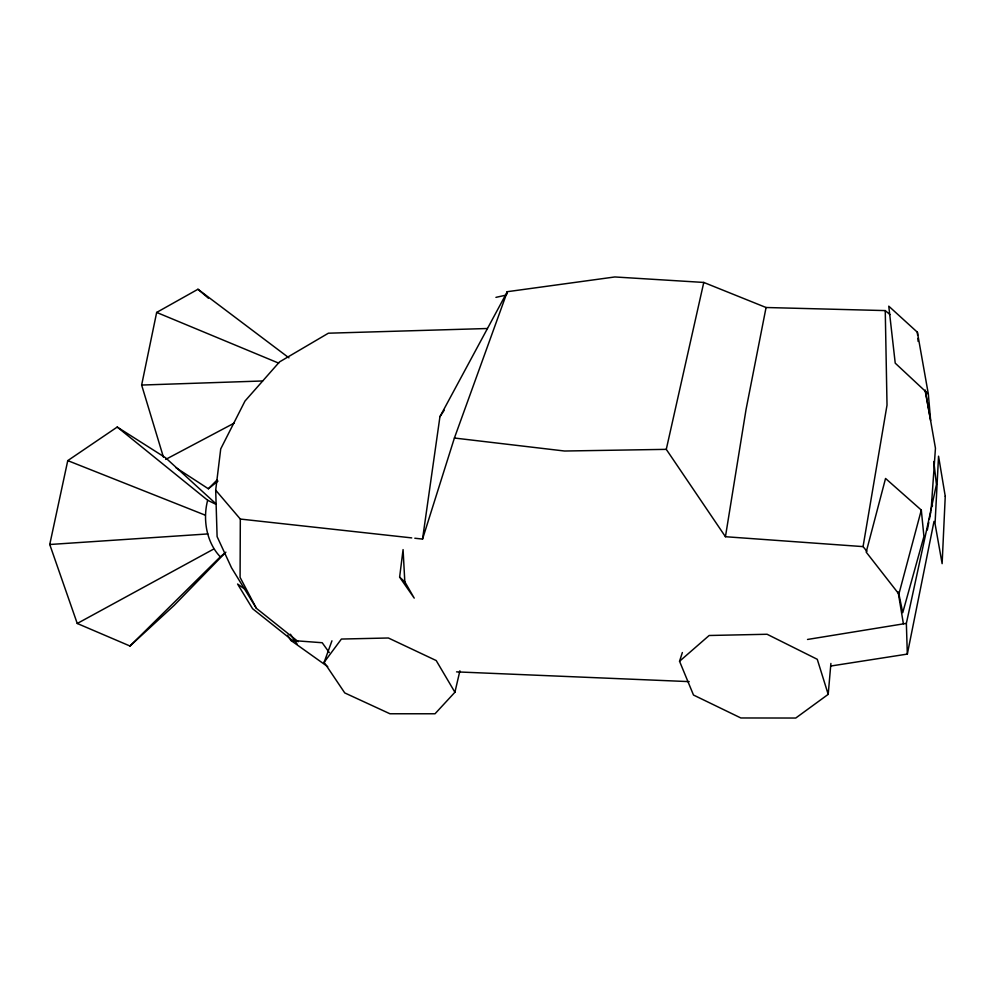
<?xml version="1.0" encoding="UTF-8"?>
<svg xmlns="http://www.w3.org/2000/svg" width="995" height="995" viewBox="0 0 995 995"><rect width="100%" height="100%" fill="white"/><g stroke="black" fill="none" stroke-linecap="round" stroke-linejoin="round"><path stroke-width="1.49" d="M487.388 328.512L328.387 333.201L279.495 361.931L244.994 401.047L220.728 448.882L215.691 490.187L240.317 519.054L240.081 577.374L256.349 608.281L298.264 641.713M931.096 510.311L935.449 448.21L925.25 390.04M682.359 652.533L679.548 661.265L693.49 695.032L740.827 717.967L795.751 718.042L828.201 694.361L830.9 663.454M399.617 577.15L403.074 549.601L404.816 581.814L414.219 598.119L399.617 577.15L404.816 581.814M414.815 538.233L422.539 539.091L439.939 416.681L507.313 291.697L614.835 276.958L703.776 282.443L766.063 307.505L885.251 310.589L889.953 314.569M866.906 551.305L863.063 546.616L725.442 536.715L746.063 409.393L766.063 307.505M863.063 546.616L887.018 405.114L885.251 310.589M129.984 646.016L220.318 556.839C206.4 542.35 202.632 519.315 207.656 500.249L117.223 427.054L67.759 460.623L49.75 544.501L77.249 623.479L129.984 646.016L174.187 605.333L224.808 553.27M927.328 529.987L928.783 522.412M929.367 519.39L930.81 511.828M830.638 666.053L907.328 654.088L934.006 521.38M163.441 457.178L141.638 385.053L156.663 312.43L197.955 289.259L288.936 357.839M907.328 654.088L906.358 623.38L936.444 484.54L933.795 461.506M725.442 536.715L666.277 449.354L703.776 282.443M331.944 640.817L324.134 662.297L344.743 692.918L389.94 713.763L435.014 713.776L454.914 692.246L459.901 670.792M506.579 294.619L507.313 291.697L454.404 438.024L422.539 539.091M898.895 594.052L921.308 510.074L885.55 478.458L866.185 552.113L898.895 594.052L902.739 612.659L923.932 536.479L921.308 510.074M439.939 416.681L444.168 410.276M324.134 662.297L341.409 639.051L388.386 637.994L436.208 660.556L454.914 692.246M175.978 467.712L208.353 488.769L217.034 480.025M679.548 661.265L709.149 635.494L767.095 634.263L817.268 659.299L828.201 694.361M220.318 556.839L225.89 552.163M208.353 488.769L217.98 481.082M77.249 623.479L213.564 549.128M165.705 459.404L234.136 423.149M495.933 297.368L505.522 295.241M807.517 639.462L906.358 623.38M49.75 544.501L207.855 533.929M141.638 385.053L262.643 380.973M666.277 449.354L564.563 451.021L454.404 438.024M456.556 671.874L689.174 681.625M287.555 635.233L290.851 640.394L322.206 642.733L329.27 652.571M240.317 519.054L411.719 537.897M67.759 460.623L204.958 515.049M156.663 312.43L278.662 363.125M207.656 500.249L215.815 504.254M117.223 427.054L165.593 457.787L216.027 503.868M246.275 590.147L237.581 584.028L252.581 608.704L293.55 641.29M290.851 640.394L327.728 666.662M197.955 289.259L208.403 298.189M928.335 394.045L917.378 332.231L888.771 306.174L895.226 363.15L928.335 394.045L930.648 420.562L925.338 391.694M290.428 634.225L297.157 644.163M256.349 608.281L231.536 567.809L217.109 536.641L215.691 490.187M898.099 591.851L903.385 623.728M931.817 499.9L932.439 506.045M917.378 332.231L917.626 335.29M917.875 338.35L918.124 341.409M945.25 496.281L942.128 563.667L935.051 523.731L938.546 456.195L945.25 496.281"/></g></svg>
